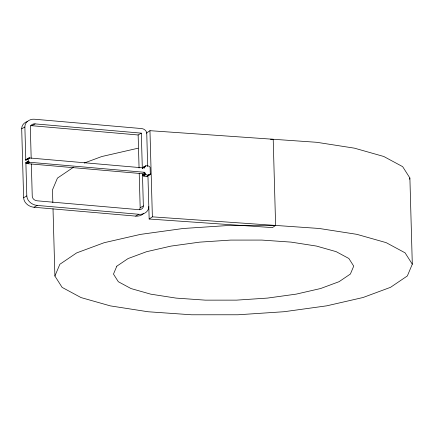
<?xml version="1.0" encoding="UTF-8"?>
<svg xmlns="http://www.w3.org/2000/svg" width="434" height="434" viewBox="0 0 434 434"><rect width="100%" height="100%" fill="white"/><g stroke="black" fill="none" stroke-linecap="round" stroke-linejoin="round"><path stroke-width="0.65" d="M143.676 213.447C141.63 215.557 138.565 216.36 135.701 216.116L34.031 207.257C29.035 206.855 23.892 203.041 23.626 197.752L21.7 128.817C21.537 125.252 24.402 122.198 27.754 121.406M28.194 158.784L28.302 161.361L29.55 162.267L144.831 172.314C143.904 175.141 149.518 176.025 150.305 174.012L150.104 167.258C149.166 165.208 143.79 164.866 144.712 168.007L29.431 157.96L25.812 160.157L24.874 126.983C24.657 121.873 30.158 118.607 34.801 119.252L141.555 128.562C144.055 128.757 146.621 130.667 146.757 133.309M139.211 173.394L140.171 207.761L139.591 209.85M144.875 173.54L142.493 174.913L143.35 205.928C143.54 208.434 140.828 210.023 138.571 209.649L37.259 200.817C34.828 200.682 32.3 198.826 32.246 196.244L31.346 164.003M148.802 206.551C149.025 211.662 143.524 214.933 138.88 214.282L37.21 205.423C32.214 205.022 27.071 201.208 26.799 195.918L25.883 162.593L28.264 161.22M25.812 160.157L26.159 159.571L27.049 159.332M144.69 166.781L142.309 168.159L143.285 167.334M147.891 175.531C146.931 177.061 143.182 176.633 142.493 174.913M147.668 166.634L146.746 132.858L149.963 130.683L316.744 142.298L354.453 148.168L383.759 156.479L402.671 166.661L409.891 178.016L412.3 264.187L407.347 275.948L390.551 287.313L363.063 297.502L326.748 305.829L284.086 311.721L237.984 314.775L191.584 314.786L148.043 311.753L110.339 305.883L81.028 297.578L62.122 287.395L54.896 276.035L59.849 264.273L76.644 252.908L104.133 242.72L140.448 234.393L183.11 228.501L229.212 225.447L275.612 225.436L273.203 139.265L270.512 139.265M409.37 179.253L409.891 178.016M73.677 167.123L57.44 178.108L52.487 189.87L52.845 202.662M147.934 175.271L149.155 219.024L152.372 216.848L319.147 228.468L356.856 234.338L386.168 242.644L405.074 252.827L412.3 264.187M275.612 225.436L272.395 227.611L149.155 219.024M21.7 128.817L24.874 126.983M30.543 125.746L31.932 125.719L35.111 123.891L141.316 133.146L142.309 168.159M26.051 159.669L28.948 157.998M25.964 159.777L29.1 157.965M25.894 159.896L29.262 157.954M25.845 160.021L29.431 157.96M144.831 172.314L142.45 173.692L27.168 163.64L26.149 163.13L25.921 162.734L28.302 161.361M25.975 162.875L28.356 161.497M26.051 163.005L28.432 161.632M26.149 163.13L28.53 161.757M26.262 163.249L28.644 161.871M26.387 163.352L28.769 161.974M26.528 163.439L28.91 162.066M26.68 163.515L29.062 162.142M26.837 163.575L29.219 162.202M27 163.618L29.382 162.24M27.168 163.64L29.55 162.267M23.626 197.752L26.799 195.918M31.932 125.719L138.142 134.979L141.316 133.146M34.031 207.257L37.21 205.423M142.466 167.757L145.498 165.983M142.39 167.882L145.667 165.962M142.336 168.018L144.717 166.64M142.536 175.065L144.918 173.687M142.596 175.206L144.978 173.833M142.683 175.347L145.064 173.969M142.786 175.472L145.168 174.099M142.905 175.591L145.287 174.218M143.046 175.694L145.428 174.322M143.193 175.786L145.574 174.414M143.356 175.857L145.737 174.484M143.524 175.911L145.905 174.539M148.873 174.837L150.305 174.012M148.84 174.978L150.273 174.153M146.942 176.209L150.218 174.289M147.11 176.188L150.142 174.414M140.171 207.761L143.35 205.928M135.701 216.116L138.88 214.282M84.234 163.038L101.73 156.549L138.039 148.222M35.111 123.891C32.854 123.511 30.141 125.106 30.331 127.612L31.188 158.361M149.963 130.683L152.372 216.848M138.142 134.979L139.064 168.001M53.013 208.716L54.896 276.035M116.806 266.188L113.475 274.093L118.33 281.731L131.041 288.572L150.744 294.16L176.09 298.104L205.353 300.144L236.546 300.133L267.534 298.082L296.21 294.122L320.623 288.523L339.1 281.671L350.39 274.033L353.721 266.129L348.865 258.49L336.155 251.649L316.451 246.067L291.106 242.118L261.838 240.078L230.649 240.089L199.662 242.139L170.98 246.1L146.573 251.698L128.095 258.55L116.806 266.188"/></g></svg>
